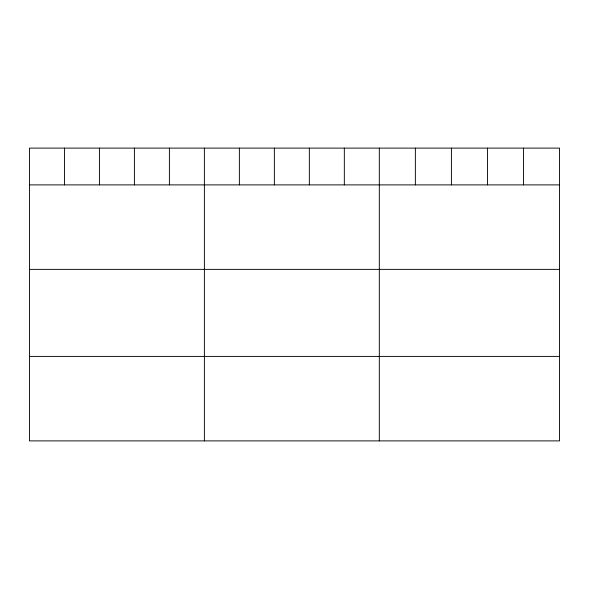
<?xml version="1.0" encoding="UTF-8"?>
<svg xmlns="http://www.w3.org/2000/svg" width="589" height="589" viewBox="0 0 589 589"><rect width="100%" height="100%" fill="white"/><g stroke="black" fill="none" stroke-linecap="round" stroke-linejoin="round"><path stroke-width="0.88" d="M559.55 184.887L559.55 440.889L29.45 440.889L29.45 148.111L559.55 148.111L559.55 184.887L29.45 184.887M29.45 269.364L559.55 269.364M29.45 356.404L559.55 356.404M523.503 148.111L523.503 184.887M487.456 148.111L487.456 184.887M451.41 148.111L451.41 184.887M415.363 148.111L415.363 184.887M379.316 148.111L379.316 440.889M344.329 148.111L344.329 184.887M309.343 148.111L309.343 184.887M274.356 148.111L274.356 184.887M239.37 148.111L239.37 184.887M204.383 148.111L204.383 440.889M169.396 148.111L169.396 184.887M134.41 148.111L134.41 184.887M99.423 148.111L99.423 184.887M64.437 148.111L64.437 184.887"/></g></svg>
